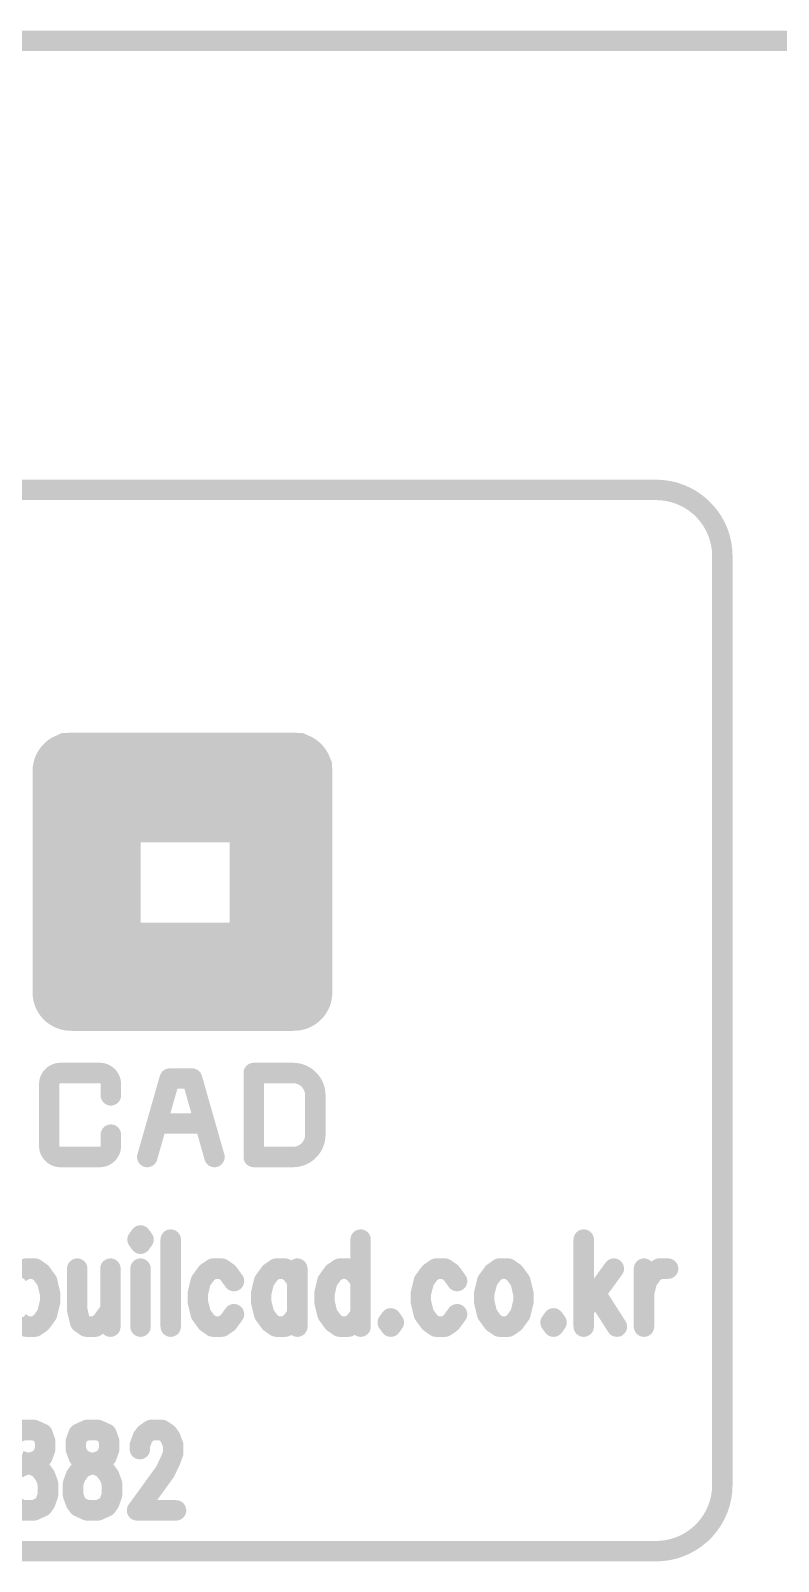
# Model space of a CAD drawing. Extents: x 100 to 144.1, y 92.5 to 144.1.
# Drawn here: x 124.56 to 128.22, y 92.55 to 100.05 of the extents above; entities that cross this region are included whole.
import ezdxf

# ---------------------------------------------------------------- set-up
doc = ezdxf.new("R2010")
doc.units = 0
doc.layers.get('0').update_dxf_attribs({"linetype": 'CONTINUOUS'})
doc.layers.add('MASK-BOTTOM_PHO', color=6, linetype='CONTINUOUS')
doc.layers.add('SILK-BOTTOM_PHO', color=12, linetype='CONTINUOUS')

# ---------------------------------------------------------------- blocks, each defined once
blk = doc.blocks.new('ROUND_1')
at = {"const_width": 0.050038}
blk.add_lwpolyline([(-0.025018, 0, 1), (0.025018, 0, 1)], format="xyb", close=True, dxfattribs=at)

msp = doc.modelspace()

# ---------------------------------------------------------------- linework, layer by layer
at = {"layer": 'MASK-BOTTOM_PHO', "const_width": 0.100076}
for points in [[(100.000054, 100.000054), (143.999966, 100.000054)], [(127.625094, 97.799906), (100.32492, 97.799906)], [(127.94996, 92.924884), (127.94996, 97.47504)], [(124.724668, 96.55937), (125.8824, 96.55937)], [(124.75718, 96.560132), (125.851158, 96.560132)], [(124.655072, 96.48952), (125.955552, 96.48952)], [(124.68987, 96.524318), (125.92812, 96.524318)], [(124.619766, 95.336868), (124.619766, 96.422718)], [(124.62002, 96.41967), (125.987048, 96.41967)], [(124.655072, 96.454722), (125.987048, 96.454722)], [(125.988572, 96.422718), (125.988572, 95.336868)], [(124.62002, 96.384872), (125.987048, 96.384872)], [(124.62002, 96.350074), (125.987048, 96.350074)], [(124.62002, 96.315276), (125.987048, 96.315276)], [(124.62002, 96.280224), (125.987048, 96.280224)], [(124.62002, 96.245426), (125.987048, 96.245426)], [(124.62002, 96.210628), (125.987048, 96.210628)], [(124.62002, 96.175576), (125.987048, 96.175576)], [(124.62002, 96.140778), (125.987048, 96.140778)], [(124.62002, 96.10598), (125.04547, 96.10598)], [(125.104398, 96.123506), (125.530102, 96.123506)], [(125.596396, 96.10598), (125.987048, 96.10598)], [(124.62002, 96.071182), (125.04547, 96.071182)], [(124.62002, 96.03613), (125.04547, 96.03613)], [(125.049534, 95.68434), (125.049534, 96.068642)], [(125.584966, 96.068642), (125.584966, 95.68434)], [(125.596396, 96.071182), (125.987048, 96.071182)], [(125.596396, 96.03613), (125.987048, 96.03613)], [(124.62002, 96.001332), (125.04547, 96.001332)], [(124.62002, 95.966534), (125.04547, 95.966534)], [(125.596396, 96.001332), (125.987048, 96.001332)], [(125.596396, 95.966534), (125.987048, 95.966534)], [(124.62002, 95.931482), (125.04547, 95.931482)], [(124.62002, 95.896684), (125.04547, 95.896684)], [(125.596396, 95.931482), (125.987048, 95.931482)], [(125.596396, 95.896684), (125.987048, 95.896684)], [(124.62002, 95.861886), (125.04547, 95.861886)], [(124.62002, 95.827088), (125.04547, 95.827088)], [(125.596396, 95.861886), (125.987048, 95.861886)], [(125.596396, 95.827088), (125.987048, 95.827088)], [(124.62002, 95.792036), (125.04547, 95.792036)], [(124.62002, 95.757238), (125.04547, 95.757238)], [(125.596396, 95.792036), (125.987048, 95.792036)], [(125.596396, 95.757238), (125.987048, 95.757238)], [(124.62002, 95.72244), (125.04547, 95.72244)], [(124.62002, 95.687642), (125.04547, 95.687642)], [(124.62002, 95.65259), (125.04547, 95.65259)], [(125.596396, 95.72244), (125.987048, 95.72244)], [(125.596396, 95.687642), (125.987048, 95.687642)], [(125.596396, 95.65259), (125.987048, 95.65259)], [(124.62002, 95.617792), (125.987048, 95.617792)], [(124.62002, 95.582994), (125.987048, 95.582994)], [(125.530102, 95.629222), (125.104398, 95.629222)], [(124.62002, 95.547942), (125.987048, 95.547942)], [(124.62002, 95.513144), (125.987048, 95.513144)], [(124.62002, 95.478346), (125.987048, 95.478346)], [(124.62002, 95.443548), (125.987048, 95.443548)], [(124.62002, 95.408496), (125.987048, 95.408496)], [(124.62002, 95.373698), (125.987048, 95.373698)], [(124.62002, 95.3389), (125.987048, 95.3389)], [(124.655072, 95.303848), (125.974856, 95.303848)], [(124.655072, 95.26905), (125.95225, 95.26905)], [(124.68987, 95.234252), (125.925326, 95.234252)], [(125.851158, 95.199708), (124.75718, 95.199708)], [(124.75972, 95.199454), (125.848618, 95.199454)], [(124.898658, 94.942914), (124.70638, 94.942914)], [(125.13183, 94.53118), (125.241812, 94.915482)], [(125.241812, 94.915482), (125.35154, 94.915482)], [(125.35154, 94.915482), (125.461268, 94.53118)], [(125.653546, 94.723204), (125.653546, 94.942914)], [(125.653546, 94.942914), (125.845824, 94.942914)], [(124.651516, 94.88805), (124.651516, 94.586044)], [(124.953522, 94.833186), (124.953522, 94.88805)], [(125.955552, 94.833186), (125.955552, 94.640908)], [(125.406404, 94.695772), (125.186948, 94.695772)], [(125.653546, 94.53118), (125.653546, 94.723204)], [(124.953522, 94.586044), (124.953522, 94.640908)], [(124.70638, 94.53118), (124.898658, 94.53118)], [(125.845824, 94.53118), (125.653546, 94.53118)], [(125.09881, 94.146878), (125.084078, 94.126558)], [(125.084078, 94.126558), (125.09881, 94.106238)], [(125.113542, 94.126558), (125.09881, 94.146878)], [(125.09881, 94.106238), (125.113542, 94.126558)], [(125.246638, 94.126558), (125.246638, 93.700092)], [(126.177294, 94.126558), (126.177294, 93.700092)], [(127.27051, 94.126558), (127.27051, 93.700092)], [(124.53747, 93.984318), (124.508006, 93.963998)], [(124.58192, 93.984318), (124.53747, 93.984318)], [(124.611384, 93.963998), (124.58192, 93.984318)], [(124.640848, 93.923358), (124.611384, 93.963998)], [(124.788676, 93.984318), (124.788676, 93.781372)], [(124.951236, 93.984318), (124.951236, 93.700092)], [(125.09881, 93.984318), (125.09881, 93.700092)], [(125.42393, 93.963998), (125.394212, 93.923358)], [(125.453394, 93.984318), (125.42393, 93.963998)], [(125.497844, 93.984318), (125.453394, 93.984318)], [(125.527308, 93.963998), (125.497844, 93.984318)], [(125.556772, 93.923358), (125.527308, 93.963998)], [(125.734064, 93.963998), (125.7046, 93.923358)], [(125.763528, 93.984318), (125.734064, 93.963998)], [(125.807978, 93.984318), (125.763528, 93.984318)], [(125.837442, 93.963998), (125.807978, 93.984318)], [(125.86716, 93.923358), (125.837442, 93.963998)], [(125.86716, 93.984318), (125.86716, 93.700092)], [(126.044198, 93.963998), (126.014734, 93.923358)], [(126.073916, 93.984318), (126.044198, 93.963998)], [(126.118112, 93.984318), (126.073916, 93.984318)], [(126.14783, 93.963998), (126.118112, 93.984318)], [(126.177294, 93.923358), (126.14783, 93.963998)], [(126.517146, 93.963998), (126.487428, 93.923358)], [(126.54661, 93.984318), (126.517146, 93.963998)], [(126.590806, 93.984318), (126.54661, 93.984318)], [(126.620524, 93.963998), (126.590806, 93.984318)], [(126.649988, 93.923358), (126.620524, 93.963998)], [(126.82728, 93.963998), (126.797816, 93.923358)], [(126.856744, 93.984318), (126.82728, 93.963998)], [(126.901194, 93.984318), (126.856744, 93.984318)], [(126.930658, 93.963998), (126.901194, 93.984318)], [(126.960122, 93.923358), (126.930658, 93.963998)], [(127.418084, 93.984318), (127.27051, 93.781372)], [(127.565912, 93.984318), (127.565912, 93.700092)], [(127.580644, 93.923358), (127.610108, 93.963998)], [(127.610108, 93.963998), (127.639826, 93.984318)], [(127.639826, 93.984318), (127.684022, 93.984318)], [(124.65558, 93.862398), (124.640848, 93.923358)], [(124.65558, 93.821758), (124.65558, 93.862398)], [(125.394212, 93.923358), (125.37948, 93.862398)], [(125.37948, 93.862398), (125.37948, 93.821758)], [(125.7046, 93.923358), (125.689868, 93.862398)], [(125.689868, 93.862398), (125.689868, 93.821758)], [(126.014734, 93.923358), (126.000002, 93.862398)], [(126.000002, 93.862398), (126.000002, 93.821758)], [(126.487428, 93.923358), (126.472696, 93.862398)], [(126.472696, 93.862398), (126.472696, 93.821758)], [(126.797816, 93.923358), (126.78283, 93.862398)], [(126.78283, 93.862398), (126.78283, 93.821758)], [(126.975108, 93.862398), (126.960122, 93.923358)], [(126.975108, 93.821758), (126.975108, 93.862398)], [(127.329438, 93.862398), (127.43307, 93.700092)], [(127.565912, 93.862398), (127.580644, 93.923358)], [(124.640848, 93.761052), (124.65558, 93.821758)], [(124.788676, 93.781372), (124.803408, 93.720412)], [(124.906786, 93.720412), (124.951236, 93.781372)], [(125.37948, 93.821758), (125.394212, 93.761052)], [(125.689868, 93.821758), (125.7046, 93.761052)], [(126.000002, 93.821758), (126.014734, 93.761052)], [(126.472696, 93.821758), (126.487428, 93.761052)], [(126.78283, 93.821758), (126.797816, 93.761052)], [(126.960122, 93.761052), (126.975108, 93.821758)], [(124.508006, 93.720412), (124.53747, 93.700092)], [(124.58192, 93.700092), (124.611384, 93.720412)], [(124.611384, 93.720412), (124.640848, 93.761052)], [(124.803408, 93.720412), (124.832872, 93.700092)], [(124.877322, 93.700092), (124.906786, 93.720412)], [(125.394212, 93.761052), (125.42393, 93.720412)], [(125.42393, 93.720412), (125.453394, 93.700092)], [(125.497844, 93.700092), (125.527308, 93.720412)], [(125.527308, 93.720412), (125.556772, 93.761052)], [(125.7046, 93.761052), (125.734064, 93.720412)], [(125.734064, 93.720412), (125.763528, 93.700092)], [(125.807978, 93.700092), (125.837442, 93.720412)], [(125.837442, 93.720412), (125.86716, 93.761052)], [(126.014734, 93.761052), (126.044198, 93.720412)], [(126.044198, 93.720412), (126.073916, 93.700092)], [(126.118112, 93.700092), (126.14783, 93.720412)], [(126.14783, 93.720412), (126.177294, 93.761052)], [(126.325122, 93.740732), (126.310136, 93.720412)], [(126.310136, 93.720412), (126.325122, 93.700092)], [(126.339854, 93.720412), (126.325122, 93.740732)], [(126.325122, 93.700092), (126.339854, 93.720412)], [(126.487428, 93.761052), (126.517146, 93.720412)], [(126.517146, 93.720412), (126.54661, 93.700092)], [(126.590806, 93.700092), (126.620524, 93.720412)], [(126.620524, 93.720412), (126.649988, 93.761052)], [(126.797816, 93.761052), (126.82728, 93.720412)], [(126.82728, 93.720412), (126.856744, 93.700092)], [(126.901194, 93.700092), (126.930658, 93.720412)], [(126.930658, 93.720412), (126.960122, 93.761052)], [(127.122682, 93.740732), (127.10795, 93.720412)], [(127.10795, 93.720412), (127.122682, 93.700092)], [(127.137414, 93.720412), (127.122682, 93.740732)], [(127.122682, 93.700092), (127.137414, 93.720412)], [(124.53747, 93.700092), (124.58192, 93.700092)], [(124.832872, 93.700092), (124.877322, 93.700092)], [(125.453394, 93.700092), (125.497844, 93.700092)], [(125.763528, 93.700092), (125.807978, 93.700092)], [(126.073916, 93.700092), (126.118112, 93.700092)], [(126.54661, 93.700092), (126.590806, 93.700092)], [(126.856744, 93.700092), (126.901194, 93.700092)], [(124.522738, 93.19387), (124.481844, 93.175074)], [(124.577348, 93.19387), (124.522738, 93.19387)], [(124.618242, 93.175074), (124.577348, 93.19387)], [(124.836428, 93.19387), (124.795534, 93.175074)], [(124.890784, 93.19387), (124.836428, 93.19387)], [(124.931932, 93.175074), (124.890784, 93.19387)], [(125.122686, 93.175074), (125.150118, 93.19387)], [(125.150118, 93.19387), (125.204474, 93.19387)], [(125.204474, 93.19387), (125.231906, 93.175074)], [(124.631704, 93.137482), (124.618242, 93.175074)], [(124.631704, 93.09989), (124.631704, 93.137482)], [(124.795534, 93.175074), (124.781818, 93.137482)], [(124.781818, 93.137482), (124.781818, 93.09989)], [(124.945394, 93.137482), (124.931932, 93.175074)], [(124.945394, 93.09989), (124.945394, 93.137482)], [(125.095508, 93.118686), (125.10897, 93.156278)], [(125.095508, 93.09989), (125.095508, 93.118686)], [(125.10897, 93.156278), (125.122686, 93.175074)], [(125.231906, 93.175074), (125.245368, 93.156278)], [(125.245368, 93.156278), (125.259084, 93.118686)], [(125.259084, 93.118686), (125.259084, 93.081348)], [(124.509022, 93.043756), (124.563632, 93.02496)], [(124.536454, 93.02496), (124.59081, 93.043756)], [(124.59081, 93.043756), (124.618242, 93.062552)], [(124.618242, 93.062552), (124.631704, 93.09989)], [(124.781818, 93.09989), (124.795534, 93.062552)], [(124.795534, 93.062552), (124.822712, 93.043756)], [(124.822712, 93.043756), (124.877322, 93.02496)], [(124.84989, 93.02496), (124.9045, 93.043756)], [(124.9045, 93.043756), (124.931932, 93.062552)], [(124.931932, 93.062552), (124.945394, 93.09989)], [(125.245368, 93.043756), (125.21819, 92.987622)], [(125.259084, 93.081348), (125.245368, 93.043756)], [(124.49556, 93.006164), (124.536454, 93.02496)], [(124.563632, 93.02496), (124.604526, 93.006164)], [(124.604526, 93.006164), (124.631704, 92.968826)], [(124.631704, 92.968826), (124.64542, 92.931234)], [(124.768102, 92.931234), (124.781818, 92.968826)], [(124.781818, 92.968826), (124.808996, 93.006164)], [(124.808996, 93.006164), (124.84989, 93.02496)], [(124.877322, 93.02496), (124.918216, 93.006164)], [(124.918216, 93.006164), (124.945394, 92.968826)], [(124.945394, 92.968826), (124.95911, 92.931234)], [(125.21819, 92.987622), (125.081792, 92.799916)], [(124.64542, 92.931234), (124.64542, 92.8751)], [(124.768102, 92.8751), (124.768102, 92.931234)], [(124.95911, 92.931234), (124.95911, 92.8751)], [(124.522738, 92.799916), (124.481844, 92.818712)], [(124.618242, 92.818712), (124.577348, 92.799916)], [(124.631704, 92.837508), (124.618242, 92.818712)], [(124.64542, 92.8751), (124.631704, 92.837508)], [(124.781818, 92.837508), (124.768102, 92.8751)], [(124.795534, 92.818712), (124.781818, 92.837508)], [(124.836428, 92.799916), (124.795534, 92.818712)], [(124.931932, 92.818712), (124.890784, 92.799916)], [(124.945394, 92.837508), (124.931932, 92.818712)], [(124.95911, 92.8751), (124.945394, 92.837508)], [(124.577348, 92.799916), (124.522738, 92.799916)], [(124.890784, 92.799916), (124.836428, 92.799916)], [(125.081792, 92.799916), (125.2728, 92.799916)], [(100.32492, 92.600018), (127.625094, 92.600018)]]:
    msp.add_lwpolyline(points, dxfattribs=at)
for points in [[(127.94996, 97.47504, 0.4142136), (127.625094, 97.799906)], [(124.75718, 96.560132, 0.4142136), (124.619766, 96.422718)], [(125.988572, 96.422718, 0.4142136), (125.851158, 96.560132)], [(125.104398, 96.123506, 0.4142136), (125.049534, 96.068642)], [(125.584966, 96.068642, 0.4142136), (125.530102, 96.123506)], [(125.049534, 95.68434, 0.4142242), (125.104398, 95.629222)], [(125.530102, 95.629222, 0.4142242), (125.584966, 95.68434)], [(124.619766, 95.336868, 0.4142178), (124.75718, 95.199708)], [(125.851158, 95.199708, 0.4142178), (125.988572, 95.336868)], [(124.70638, 94.942914, 0.4142136), (124.651516, 94.88805)], [(124.953522, 94.88805, 0.4142136), (124.898658, 94.942914)], [(125.955552, 94.833186, 0.4142136), (125.845824, 94.942914)], [(125.845824, 94.53118, 0.4142136), (125.955552, 94.640908)], [(124.651516, 94.586044, 0.4142136), (124.70638, 94.53118)], [(124.898658, 94.53118, 0.4142136), (124.953522, 94.586044)], [(127.625094, 92.600018, 0.4142136), (127.94996, 92.924884)]]:
    msp.add_lwpolyline(points, format="xyb", dxfattribs=at)
at = {"layer": 'SILK-BOTTOM_PHO', "const_width": 0.100076}
for points in [[(100.000054, 100.000054), (143.999966, 100.000054)], [(127.625094, 97.799906), (100.32492, 97.799906)], [(127.94996, 92.924884), (127.94996, 97.47504)], [(124.724668, 96.55937), (125.8824, 96.55937)], [(124.75718, 96.560132), (125.851158, 96.560132)], [(124.655072, 96.48952), (125.955552, 96.48952)], [(124.68987, 96.524318), (125.92812, 96.524318)], [(124.619766, 95.336868), (124.619766, 96.422718)], [(124.62002, 96.41967), (125.987048, 96.41967)], [(124.655072, 96.454722), (125.987048, 96.454722)], [(125.988572, 96.422718), (125.988572, 95.336868)], [(124.62002, 96.384872), (125.987048, 96.384872)], [(124.62002, 96.350074), (125.987048, 96.350074)], [(124.62002, 96.315276), (125.987048, 96.315276)], [(124.62002, 96.280224), (125.987048, 96.280224)], [(124.62002, 96.245426), (125.987048, 96.245426)], [(124.62002, 96.210628), (125.987048, 96.210628)], [(124.62002, 96.175576), (125.987048, 96.175576)], [(124.62002, 96.140778), (125.987048, 96.140778)], [(124.62002, 96.10598), (125.04547, 96.10598)], [(125.104398, 96.123506), (125.530102, 96.123506)], [(125.596396, 96.10598), (125.987048, 96.10598)], [(124.62002, 96.071182), (125.04547, 96.071182)], [(124.62002, 96.03613), (125.04547, 96.03613)], [(125.049534, 95.68434), (125.049534, 96.068642)], [(125.584966, 96.068642), (125.584966, 95.68434)], [(125.596396, 96.071182), (125.987048, 96.071182)], [(125.596396, 96.03613), (125.987048, 96.03613)], [(124.62002, 96.001332), (125.04547, 96.001332)], [(124.62002, 95.966534), (125.04547, 95.966534)], [(125.596396, 96.001332), (125.987048, 96.001332)], [(125.596396, 95.966534), (125.987048, 95.966534)], [(124.62002, 95.931482), (125.04547, 95.931482)], [(124.62002, 95.896684), (125.04547, 95.896684)], [(125.596396, 95.931482), (125.987048, 95.931482)], [(125.596396, 95.896684), (125.987048, 95.896684)], [(124.62002, 95.861886), (125.04547, 95.861886)], [(124.62002, 95.827088), (125.04547, 95.827088)], [(125.596396, 95.861886), (125.987048, 95.861886)], [(125.596396, 95.827088), (125.987048, 95.827088)], [(124.62002, 95.792036), (125.04547, 95.792036)], [(124.62002, 95.757238), (125.04547, 95.757238)], [(125.596396, 95.792036), (125.987048, 95.792036)], [(125.596396, 95.757238), (125.987048, 95.757238)], [(124.62002, 95.72244), (125.04547, 95.72244)], [(124.62002, 95.687642), (125.04547, 95.687642)], [(124.62002, 95.65259), (125.04547, 95.65259)], [(125.596396, 95.72244), (125.987048, 95.72244)], [(125.596396, 95.687642), (125.987048, 95.687642)], [(125.596396, 95.65259), (125.987048, 95.65259)], [(124.62002, 95.617792), (125.987048, 95.617792)], [(124.62002, 95.582994), (125.987048, 95.582994)], [(125.530102, 95.629222), (125.104398, 95.629222)], [(124.62002, 95.547942), (125.987048, 95.547942)], [(124.62002, 95.513144), (125.987048, 95.513144)], [(124.62002, 95.478346), (125.987048, 95.478346)], [(124.62002, 95.443548), (125.987048, 95.443548)], [(124.62002, 95.408496), (125.987048, 95.408496)], [(124.62002, 95.373698), (125.987048, 95.373698)], [(124.62002, 95.3389), (125.987048, 95.3389)], [(124.655072, 95.303848), (125.974856, 95.303848)], [(124.655072, 95.26905), (125.95225, 95.26905)], [(124.68987, 95.234252), (125.925326, 95.234252)], [(125.851158, 95.199708), (124.75718, 95.199708)], [(124.75972, 95.199454), (125.848618, 95.199454)], [(124.898658, 94.942914), (124.70638, 94.942914)], [(125.13183, 94.53118), (125.241812, 94.915482)], [(125.241812, 94.915482), (125.35154, 94.915482)], [(125.35154, 94.915482), (125.461268, 94.53118)], [(125.653546, 94.723204), (125.653546, 94.942914)], [(125.653546, 94.942914), (125.845824, 94.942914)], [(124.651516, 94.88805), (124.651516, 94.586044)], [(124.953522, 94.833186), (124.953522, 94.88805)], [(125.955552, 94.833186), (125.955552, 94.640908)], [(125.406404, 94.695772), (125.186948, 94.695772)], [(125.653546, 94.53118), (125.653546, 94.723204)], [(124.953522, 94.586044), (124.953522, 94.640908)], [(124.70638, 94.53118), (124.898658, 94.53118)], [(125.845824, 94.53118), (125.653546, 94.53118)], [(125.09881, 94.146878), (125.084078, 94.126558)], [(125.084078, 94.126558), (125.09881, 94.106238)], [(125.113542, 94.126558), (125.09881, 94.146878)], [(125.09881, 94.106238), (125.113542, 94.126558)], [(125.246638, 94.126558), (125.246638, 93.700092)], [(126.177294, 94.126558), (126.177294, 93.700092)], [(127.27051, 94.126558), (127.27051, 93.700092)], [(124.53747, 93.984318), (124.508006, 93.963998)], [(124.58192, 93.984318), (124.53747, 93.984318)], [(124.611384, 93.963998), (124.58192, 93.984318)], [(124.640848, 93.923358), (124.611384, 93.963998)], [(124.788676, 93.984318), (124.788676, 93.781372)], [(124.951236, 93.984318), (124.951236, 93.700092)], [(125.09881, 93.984318), (125.09881, 93.700092)], [(125.42393, 93.963998), (125.394212, 93.923358)], [(125.453394, 93.984318), (125.42393, 93.963998)], [(125.497844, 93.984318), (125.453394, 93.984318)], [(125.527308, 93.963998), (125.497844, 93.984318)], [(125.556772, 93.923358), (125.527308, 93.963998)], [(125.734064, 93.963998), (125.7046, 93.923358)], [(125.763528, 93.984318), (125.734064, 93.963998)], [(125.807978, 93.984318), (125.763528, 93.984318)], [(125.837442, 93.963998), (125.807978, 93.984318)], [(125.86716, 93.923358), (125.837442, 93.963998)], [(125.86716, 93.984318), (125.86716, 93.700092)], [(126.044198, 93.963998), (126.014734, 93.923358)], [(126.073916, 93.984318), (126.044198, 93.963998)], [(126.118112, 93.984318), (126.073916, 93.984318)], [(126.14783, 93.963998), (126.118112, 93.984318)], [(126.177294, 93.923358), (126.14783, 93.963998)], [(126.517146, 93.963998), (126.487428, 93.923358)], [(126.54661, 93.984318), (126.517146, 93.963998)], [(126.590806, 93.984318), (126.54661, 93.984318)], [(126.620524, 93.963998), (126.590806, 93.984318)], [(126.649988, 93.923358), (126.620524, 93.963998)], [(126.82728, 93.963998), (126.797816, 93.923358)], [(126.856744, 93.984318), (126.82728, 93.963998)], [(126.901194, 93.984318), (126.856744, 93.984318)], [(126.930658, 93.963998), (126.901194, 93.984318)], [(126.960122, 93.923358), (126.930658, 93.963998)], [(127.418084, 93.984318), (127.27051, 93.781372)], [(127.565912, 93.984318), (127.565912, 93.700092)], [(127.580644, 93.923358), (127.610108, 93.963998)], [(127.610108, 93.963998), (127.639826, 93.984318)], [(127.639826, 93.984318), (127.684022, 93.984318)], [(124.65558, 93.862398), (124.640848, 93.923358)], [(124.65558, 93.821758), (124.65558, 93.862398)], [(125.394212, 93.923358), (125.37948, 93.862398)], [(125.37948, 93.862398), (125.37948, 93.821758)], [(125.7046, 93.923358), (125.689868, 93.862398)], [(125.689868, 93.862398), (125.689868, 93.821758)], [(126.014734, 93.923358), (126.000002, 93.862398)], [(126.000002, 93.862398), (126.000002, 93.821758)], [(126.487428, 93.923358), (126.472696, 93.862398)], [(126.472696, 93.862398), (126.472696, 93.821758)], [(126.797816, 93.923358), (126.78283, 93.862398)], [(126.78283, 93.862398), (126.78283, 93.821758)], [(126.975108, 93.862398), (126.960122, 93.923358)], [(126.975108, 93.821758), (126.975108, 93.862398)], [(127.329438, 93.862398), (127.43307, 93.700092)], [(127.565912, 93.862398), (127.580644, 93.923358)], [(124.640848, 93.761052), (124.65558, 93.821758)], [(124.788676, 93.781372), (124.803408, 93.720412)], [(124.906786, 93.720412), (124.951236, 93.781372)], [(125.37948, 93.821758), (125.394212, 93.761052)], [(125.689868, 93.821758), (125.7046, 93.761052)], [(126.000002, 93.821758), (126.014734, 93.761052)], [(126.472696, 93.821758), (126.487428, 93.761052)], [(126.78283, 93.821758), (126.797816, 93.761052)], [(126.960122, 93.761052), (126.975108, 93.821758)], [(124.508006, 93.720412), (124.53747, 93.700092)], [(124.58192, 93.700092), (124.611384, 93.720412)], [(124.611384, 93.720412), (124.640848, 93.761052)], [(124.803408, 93.720412), (124.832872, 93.700092)], [(124.877322, 93.700092), (124.906786, 93.720412)], [(125.394212, 93.761052), (125.42393, 93.720412)], [(125.42393, 93.720412), (125.453394, 93.700092)], [(125.497844, 93.700092), (125.527308, 93.720412)], [(125.527308, 93.720412), (125.556772, 93.761052)], [(125.7046, 93.761052), (125.734064, 93.720412)], [(125.734064, 93.720412), (125.763528, 93.700092)], [(125.807978, 93.700092), (125.837442, 93.720412)], [(125.837442, 93.720412), (125.86716, 93.761052)], [(126.014734, 93.761052), (126.044198, 93.720412)], [(126.044198, 93.720412), (126.073916, 93.700092)], [(126.118112, 93.700092), (126.14783, 93.720412)], [(126.14783, 93.720412), (126.177294, 93.761052)], [(126.325122, 93.740732), (126.310136, 93.720412)], [(126.310136, 93.720412), (126.325122, 93.700092)], [(126.339854, 93.720412), (126.325122, 93.740732)], [(126.325122, 93.700092), (126.339854, 93.720412)], [(126.487428, 93.761052), (126.517146, 93.720412)], [(126.517146, 93.720412), (126.54661, 93.700092)], [(126.590806, 93.700092), (126.620524, 93.720412)], [(126.620524, 93.720412), (126.649988, 93.761052)], [(126.797816, 93.761052), (126.82728, 93.720412)], [(126.82728, 93.720412), (126.856744, 93.700092)], [(126.901194, 93.700092), (126.930658, 93.720412)], [(126.930658, 93.720412), (126.960122, 93.761052)], [(127.122682, 93.740732), (127.10795, 93.720412)], [(127.10795, 93.720412), (127.122682, 93.700092)], [(127.137414, 93.720412), (127.122682, 93.740732)], [(127.122682, 93.700092), (127.137414, 93.720412)], [(124.53747, 93.700092), (124.58192, 93.700092)], [(124.832872, 93.700092), (124.877322, 93.700092)], [(125.453394, 93.700092), (125.497844, 93.700092)], [(125.763528, 93.700092), (125.807978, 93.700092)], [(126.073916, 93.700092), (126.118112, 93.700092)], [(126.54661, 93.700092), (126.590806, 93.700092)], [(126.856744, 93.700092), (126.901194, 93.700092)], [(124.522738, 93.19387), (124.481844, 93.175074)], [(124.577348, 93.19387), (124.522738, 93.19387)], [(124.618242, 93.175074), (124.577348, 93.19387)], [(124.836428, 93.19387), (124.795534, 93.175074)], [(124.890784, 93.19387), (124.836428, 93.19387)], [(124.931932, 93.175074), (124.890784, 93.19387)], [(125.122686, 93.175074), (125.150118, 93.19387)], [(125.150118, 93.19387), (125.204474, 93.19387)], [(125.204474, 93.19387), (125.231906, 93.175074)], [(124.631704, 93.137482), (124.618242, 93.175074)], [(124.631704, 93.09989), (124.631704, 93.137482)], [(124.795534, 93.175074), (124.781818, 93.137482)], [(124.781818, 93.137482), (124.781818, 93.09989)], [(124.945394, 93.137482), (124.931932, 93.175074)], [(124.945394, 93.09989), (124.945394, 93.137482)], [(125.095508, 93.118686), (125.10897, 93.156278)], [(125.095508, 93.09989), (125.095508, 93.118686)], [(125.10897, 93.156278), (125.122686, 93.175074)], [(125.231906, 93.175074), (125.245368, 93.156278)], [(125.245368, 93.156278), (125.259084, 93.118686)], [(125.259084, 93.118686), (125.259084, 93.081348)], [(124.509022, 93.043756), (124.563632, 93.02496)], [(124.536454, 93.02496), (124.59081, 93.043756)], [(124.59081, 93.043756), (124.618242, 93.062552)], [(124.618242, 93.062552), (124.631704, 93.09989)], [(124.781818, 93.09989), (124.795534, 93.062552)], [(124.795534, 93.062552), (124.822712, 93.043756)], [(124.822712, 93.043756), (124.877322, 93.02496)], [(124.84989, 93.02496), (124.9045, 93.043756)], [(124.9045, 93.043756), (124.931932, 93.062552)], [(124.931932, 93.062552), (124.945394, 93.09989)], [(125.245368, 93.043756), (125.21819, 92.987622)], [(125.259084, 93.081348), (125.245368, 93.043756)], [(124.49556, 93.006164), (124.536454, 93.02496)], [(124.563632, 93.02496), (124.604526, 93.006164)], [(124.604526, 93.006164), (124.631704, 92.968826)], [(124.631704, 92.968826), (124.64542, 92.931234)], [(124.768102, 92.931234), (124.781818, 92.968826)], [(124.781818, 92.968826), (124.808996, 93.006164)], [(124.808996, 93.006164), (124.84989, 93.02496)], [(124.877322, 93.02496), (124.918216, 93.006164)], [(124.918216, 93.006164), (124.945394, 92.968826)], [(124.945394, 92.968826), (124.95911, 92.931234)], [(125.21819, 92.987622), (125.081792, 92.799916)], [(124.64542, 92.931234), (124.64542, 92.8751)], [(124.768102, 92.8751), (124.768102, 92.931234)], [(124.95911, 92.931234), (124.95911, 92.8751)], [(124.522738, 92.799916), (124.481844, 92.818712)], [(124.618242, 92.818712), (124.577348, 92.799916)], [(124.631704, 92.837508), (124.618242, 92.818712)], [(124.64542, 92.8751), (124.631704, 92.837508)], [(124.781818, 92.837508), (124.768102, 92.8751)], [(124.795534, 92.818712), (124.781818, 92.837508)], [(124.836428, 92.799916), (124.795534, 92.818712)], [(124.931932, 92.818712), (124.890784, 92.799916)], [(124.945394, 92.837508), (124.931932, 92.818712)], [(124.95911, 92.8751), (124.945394, 92.837508)], [(124.577348, 92.799916), (124.522738, 92.799916)], [(124.890784, 92.799916), (124.836428, 92.799916)], [(125.081792, 92.799916), (125.2728, 92.799916)], [(100.32492, 92.600018), (127.625094, 92.600018)]]:
    msp.add_lwpolyline(points, dxfattribs=at)
for points in [[(127.94996, 97.47504, 0.4142136), (127.625094, 97.799906)], [(124.75718, 96.560132, 0.4142136), (124.619766, 96.422718)], [(125.988572, 96.422718, 0.4142136), (125.851158, 96.560132)], [(125.104398, 96.123506, 0.4142136), (125.049534, 96.068642)], [(125.584966, 96.068642, 0.4142136), (125.530102, 96.123506)], [(125.049534, 95.68434, 0.4142242), (125.104398, 95.629222)], [(125.530102, 95.629222, 0.4142242), (125.584966, 95.68434)], [(124.619766, 95.336868, 0.4142178), (124.75718, 95.199708)], [(125.851158, 95.199708, 0.4142178), (125.988572, 95.336868)], [(124.70638, 94.942914, 0.4142136), (124.651516, 94.88805)], [(124.953522, 94.88805, 0.4142136), (124.898658, 94.942914)], [(125.955552, 94.833186, 0.4142136), (125.845824, 94.942914)], [(125.845824, 94.53118, 0.4142136), (125.955552, 94.640908)], [(124.651516, 94.586044, 0.4142136), (124.70638, 94.53118)], [(124.898658, 94.53118, 0.4142136), (124.953522, 94.586044)], [(127.625094, 92.600018, 0.4142136), (127.94996, 92.924884)]]:
    msp.add_lwpolyline(points, format="xyb", dxfattribs=at)

# ---------------------------------------------------------------- block references
at = {"layer": 'MASK-BOTTOM_PHO'}
for p in [(127.625094, 97.799906), (127.625094, 97.799906), (127.94996, 97.47504), (127.94996, 97.47504), (124.724668, 96.55937), (124.75718, 96.560132), (124.75718, 96.560132), (125.851158, 96.560132), (125.851158, 96.560132), (125.8824, 96.55937), (124.655072, 96.48952), (124.68987, 96.524318), (125.92812, 96.524318), (125.955552, 96.48952), (124.619766, 96.422718), (124.619766, 96.422718), (124.62002, 96.41967), (124.655072, 96.454722), (125.987048, 96.454722), (125.987048, 96.41967), (125.988572, 96.422718), (125.988572, 96.422718), (124.62002, 96.384872), (124.62002, 96.350074), (125.987048, 96.384872), (125.987048, 96.350074), (124.62002, 96.315276), (124.62002, 96.280224), (125.987048, 96.315276), (125.987048, 96.280224), (124.62002, 96.245426), (124.62002, 96.210628), (125.987048, 96.245426), (125.987048, 96.210628), (124.62002, 96.175576), (124.62002, 96.140778), (124.62002, 96.10598), (125.04547, 96.10598), (125.104398, 96.123506), (125.104398, 96.123506), (125.530102, 96.123506), (125.530102, 96.123506), (125.596396, 96.10598), (125.987048, 96.175576), (125.987048, 96.140778), (125.987048, 96.10598), (124.62002, 96.071182), (124.62002, 96.03613), (125.04547, 96.071182), (125.04547, 96.03613), (125.049534, 96.068642), (125.049534, 96.068642), (125.584966, 96.068642), (125.584966, 96.068642), (125.596396, 96.071182), (125.596396, 96.03613), (125.987048, 96.071182), (125.987048, 96.03613), (124.62002, 96.001332), (124.62002, 95.966534), (125.04547, 96.001332), (125.04547, 95.966534), (125.596396, 96.001332), (125.596396, 95.966534), (125.987048, 96.001332), (125.987048, 95.966534), (124.62002, 95.931482), (124.62002, 95.896684), (125.04547, 95.931482), (125.04547, 95.896684), (125.596396, 95.931482), (125.596396, 95.896684), (125.987048, 95.931482), (125.987048, 95.896684), (124.62002, 95.861886), (124.62002, 95.827088), (125.04547, 95.861886), (125.04547, 95.827088), (125.596396, 95.861886), (125.596396, 95.827088), (125.987048, 95.861886), (125.987048, 95.827088), (124.62002, 95.792036), (124.62002, 95.757238), (125.04547, 95.792036), (125.04547, 95.757238), (125.596396, 95.792036), (125.596396, 95.757238), (125.987048, 95.792036), (125.987048, 95.757238), (124.62002, 95.72244), (124.62002, 95.687642), (124.62002, 95.65259), (125.04547, 95.72244), (125.04547, 95.687642), (125.04547, 95.65259), (125.049534, 95.68434), (125.049534, 95.68434), (125.584966, 95.68434), (125.584966, 95.68434), (125.596396, 95.72244), (125.596396, 95.687642), (125.596396, 95.65259), (125.987048, 95.72244), (125.987048, 95.687642), (125.987048, 95.65259), (124.62002, 95.617792), (124.62002, 95.582994), (125.104398, 95.629222), (125.104398, 95.629222), (125.530102, 95.629222), (125.530102, 95.629222), (125.987048, 95.617792), (125.987048, 95.582994), (124.62002, 95.547942), (124.62002, 95.513144), (125.987048, 95.547942), (125.987048, 95.513144), (124.62002, 95.478346), (124.62002, 95.443548), (125.987048, 95.478346), (125.987048, 95.443548), (124.62002, 95.408496), (124.62002, 95.373698), (125.987048, 95.408496), (125.987048, 95.373698), (124.619766, 95.336868), (124.619766, 95.336868), (124.62002, 95.3389), (124.655072, 95.303848), (125.974856, 95.303848), (125.987048, 95.3389), (125.988572, 95.336868), (125.988572, 95.336868), (124.655072, 95.26905), (124.68987, 95.234252), (125.925326, 95.234252), (125.95225, 95.26905), (124.75718, 95.199708), (124.75718, 95.199708), (124.75972, 95.199454), (125.848618, 95.199454), (125.851158, 95.199708), (125.851158, 95.199708), (124.70638, 94.942914), (124.70638, 94.942914), (124.898658, 94.942914), (124.898658, 94.942914), (125.241812, 94.915482), (125.35154, 94.915482), (125.653546, 94.942914), (125.845824, 94.942914), (125.845824, 94.942914), (124.651516, 94.88805), (124.651516, 94.88805), (124.953522, 94.88805), (124.953522, 94.88805), (124.953522, 94.833186), (125.955552, 94.833186), (125.955552, 94.833186), (125.186948, 94.695772), (125.406404, 94.695772), (125.653546, 94.723204), (125.653546, 94.723204), (124.953522, 94.640908), (125.955552, 94.640908), (125.955552, 94.640908), (124.651516, 94.586044), (124.651516, 94.586044), (124.70638, 94.53118), (124.70638, 94.53118), (124.898658, 94.53118), (124.898658, 94.53118), (124.953522, 94.586044), (124.953522, 94.586044), (125.13183, 94.53118), (125.461268, 94.53118), (125.653546, 94.53118), (125.845824, 94.53118), (125.845824, 94.53118), (125.084078, 94.126558), (125.084078, 94.126558), (125.09881, 94.146878), (125.09881, 94.106238), (125.113542, 94.126558), (125.246638, 94.126558), (126.177294, 94.126558), (127.27051, 94.126558), (124.53747, 93.984318), (124.53747, 93.984318), (124.58192, 93.984318), (124.611384, 93.963998), (124.788676, 93.984318), (124.951236, 93.984318), (125.09881, 93.984318), (125.42393, 93.963998), (125.453394, 93.984318), (125.497844, 93.984318), (125.527308, 93.963998), (125.734064, 93.963998), (125.763528, 93.984318), (125.807978, 93.984318), (125.837442, 93.963998), (125.86716, 93.984318), (126.044198, 93.963998), (126.073916, 93.984318), (126.118112, 93.984318), (126.14783, 93.963998), (126.517146, 93.963998), (126.54661, 93.984318), (126.590806, 93.984318), (126.620524, 93.963998), (126.82728, 93.963998), (126.856744, 93.984318), (126.856744, 93.984318), (126.901194, 93.984318), (126.930658, 93.963998), (127.418084, 93.984318), (127.565912, 93.984318), (127.610108, 93.963998), (127.639826, 93.984318), (127.684022, 93.984318), (124.640848, 93.923358), (124.65558, 93.862398), (125.37948, 93.862398), (125.394212, 93.923358), (125.556772, 93.923358), (125.689868, 93.862398), (125.7046, 93.923358), (125.86716, 93.923358), (126.000002, 93.862398), (126.014734, 93.923358), (126.177294, 93.923358), (126.472696, 93.862398), (126.487428, 93.923358), (126.649988, 93.923358), (126.78283, 93.862398), (126.797816, 93.923358), (126.960122, 93.923358), (126.975108, 93.862398), (127.329438, 93.862398), (127.565912, 93.862398), (127.580644, 93.923358), (124.65558, 93.821758), (124.788676, 93.781372), (124.951236, 93.781372), (125.37948, 93.821758), (125.689868, 93.821758), (126.000002, 93.821758), (126.472696, 93.821758), (126.78283, 93.821758), (126.975108, 93.821758), (127.27051, 93.781372), (124.611384, 93.720412), (124.640848, 93.761052), (124.803408, 93.720412), (124.906786, 93.720412), (125.394212, 93.761052), (125.42393, 93.720412), (125.527308, 93.720412), (125.556772, 93.761052), (125.7046, 93.761052), (125.734064, 93.720412), (125.837442, 93.720412), (125.86716, 93.761052), (126.014734, 93.761052), (126.044198, 93.720412), (126.14783, 93.720412), (126.177294, 93.761052), (126.310136, 93.720412), (126.325122, 93.740732), (126.325122, 93.740732), (126.339854, 93.720412), (126.487428, 93.761052), (126.517146, 93.720412), (126.620524, 93.720412), (126.649988, 93.761052), (126.797816, 93.761052), (126.82728, 93.720412), (126.930658, 93.720412), (126.960122, 93.761052), (127.10795, 93.720412), (127.122682, 93.740732), (127.122682, 93.740732), (127.137414, 93.720412), (124.53747, 93.700092), (124.58192, 93.700092), (124.832872, 93.700092), (124.877322, 93.700092), (124.951236, 93.700092), (125.09881, 93.700092), (125.246638, 93.700092), (125.453394, 93.700092), (125.497844, 93.700092), (125.763528, 93.700092), (125.807978, 93.700092), (125.86716, 93.700092), (126.073916, 93.700092), (126.118112, 93.700092), (126.177294, 93.700092), (126.325122, 93.700092), (126.54661, 93.700092), (126.590806, 93.700092), (126.856744, 93.700092), (126.901194, 93.700092), (127.122682, 93.700092), (127.27051, 93.700092), (127.43307, 93.700092), (127.565912, 93.700092), (124.522738, 93.19387), (124.522738, 93.19387), (124.577348, 93.19387), (124.836428, 93.19387), (124.836428, 93.19387), (124.890784, 93.19387), (125.150118, 93.19387), (125.204474, 93.19387), (124.618242, 93.175074), (124.631704, 93.137482), (124.781818, 93.137482), (124.795534, 93.175074), (124.931932, 93.175074), (124.945394, 93.137482), (125.095508, 93.118686), (125.10897, 93.156278), (125.122686, 93.175074), (125.231906, 93.175074), (125.245368, 93.156278), (125.259084, 93.118686), (124.59081, 93.043756), (124.618242, 93.062552), (124.631704, 93.09989), (124.781818, 93.09989), (124.795534, 93.062552), (124.822712, 93.043756), (124.9045, 93.043756), (124.931932, 93.062552), (124.945394, 93.09989), (125.095508, 93.09989), (125.245368, 93.043756), (125.259084, 93.081348), (124.536454, 93.02496), (124.563632, 93.02496), (124.604526, 93.006164), (124.631704, 92.968826), (124.781818, 92.968826), (124.808996, 93.006164), (124.84989, 93.02496), (124.877322, 93.02496), (124.918216, 93.006164), (124.945394, 92.968826), (125.21819, 92.987622), (124.64542, 92.931234), (124.768102, 92.931234), (124.95911, 92.931234), (127.94996, 92.924884), (127.94996, 92.924884), (124.618242, 92.818712), (124.631704, 92.837508), (124.64542, 92.8751), (124.768102, 92.8751), (124.781818, 92.837508), (124.795534, 92.818712), (124.931932, 92.818712), (124.945394, 92.837508), (124.95911, 92.8751), (124.522738, 92.799916), (124.577348, 92.799916), (124.836428, 92.799916), (124.890784, 92.799916), (125.081792, 92.799916), (125.2728, 92.799916), (127.625094, 92.600018), (127.625094, 92.600018)]:
    msp.add_blockref('ROUND_1', p, dxfattribs=at)
at = {"layer": 'SILK-BOTTOM_PHO'}
for p in [(127.625094, 97.799906), (127.625094, 97.799906), (127.94996, 97.47504), (127.94996, 97.47504), (124.724668, 96.55937), (124.75718, 96.560132), (124.75718, 96.560132), (125.851158, 96.560132), (125.851158, 96.560132), (125.8824, 96.55937), (124.655072, 96.48952), (124.68987, 96.524318), (125.92812, 96.524318), (125.955552, 96.48952), (124.619766, 96.422718), (124.619766, 96.422718), (124.62002, 96.41967), (124.655072, 96.454722), (125.987048, 96.454722), (125.987048, 96.41967), (125.988572, 96.422718), (125.988572, 96.422718), (124.62002, 96.384872), (124.62002, 96.350074), (125.987048, 96.384872), (125.987048, 96.350074), (124.62002, 96.315276), (124.62002, 96.280224), (125.987048, 96.315276), (125.987048, 96.280224), (124.62002, 96.245426), (124.62002, 96.210628), (125.987048, 96.245426), (125.987048, 96.210628), (124.62002, 96.175576), (124.62002, 96.140778), (124.62002, 96.10598), (125.04547, 96.10598), (125.104398, 96.123506), (125.104398, 96.123506), (125.530102, 96.123506), (125.530102, 96.123506), (125.596396, 96.10598), (125.987048, 96.175576), (125.987048, 96.140778), (125.987048, 96.10598), (124.62002, 96.071182), (124.62002, 96.03613), (125.04547, 96.071182), (125.04547, 96.03613), (125.049534, 96.068642), (125.049534, 96.068642), (125.584966, 96.068642), (125.584966, 96.068642), (125.596396, 96.071182), (125.596396, 96.03613), (125.987048, 96.071182), (125.987048, 96.03613), (124.62002, 96.001332), (124.62002, 95.966534), (125.04547, 96.001332), (125.04547, 95.966534), (125.596396, 96.001332), (125.596396, 95.966534), (125.987048, 96.001332), (125.987048, 95.966534), (124.62002, 95.931482), (124.62002, 95.896684), (125.04547, 95.931482), (125.04547, 95.896684), (125.596396, 95.931482), (125.596396, 95.896684), (125.987048, 95.931482), (125.987048, 95.896684), (124.62002, 95.861886), (124.62002, 95.827088), (125.04547, 95.861886), (125.04547, 95.827088), (125.596396, 95.861886), (125.596396, 95.827088), (125.987048, 95.861886), (125.987048, 95.827088), (124.62002, 95.792036), (124.62002, 95.757238), (125.04547, 95.792036), (125.04547, 95.757238), (125.596396, 95.792036), (125.596396, 95.757238), (125.987048, 95.792036), (125.987048, 95.757238), (124.62002, 95.72244), (124.62002, 95.687642), (124.62002, 95.65259), (125.04547, 95.72244), (125.04547, 95.687642), (125.04547, 95.65259), (125.049534, 95.68434), (125.049534, 95.68434), (125.584966, 95.68434), (125.584966, 95.68434), (125.596396, 95.72244), (125.596396, 95.687642), (125.596396, 95.65259), (125.987048, 95.72244), (125.987048, 95.687642), (125.987048, 95.65259), (124.62002, 95.617792), (124.62002, 95.582994), (125.104398, 95.629222), (125.104398, 95.629222), (125.530102, 95.629222), (125.530102, 95.629222), (125.987048, 95.617792), (125.987048, 95.582994), (124.62002, 95.547942), (124.62002, 95.513144), (125.987048, 95.547942), (125.987048, 95.513144), (124.62002, 95.478346), (124.62002, 95.443548), (125.987048, 95.478346), (125.987048, 95.443548), (124.62002, 95.408496), (124.62002, 95.373698), (125.987048, 95.408496), (125.987048, 95.373698), (124.619766, 95.336868), (124.619766, 95.336868), (124.62002, 95.3389), (124.655072, 95.303848), (125.974856, 95.303848), (125.987048, 95.3389), (125.988572, 95.336868), (125.988572, 95.336868), (124.655072, 95.26905), (124.68987, 95.234252), (125.925326, 95.234252), (125.95225, 95.26905), (124.75718, 95.199708), (124.75718, 95.199708), (124.75972, 95.199454), (125.848618, 95.199454), (125.851158, 95.199708), (125.851158, 95.199708), (124.70638, 94.942914), (124.70638, 94.942914), (124.898658, 94.942914), (124.898658, 94.942914), (125.241812, 94.915482), (125.35154, 94.915482), (125.653546, 94.942914), (125.845824, 94.942914), (125.845824, 94.942914), (124.651516, 94.88805), (124.651516, 94.88805), (124.953522, 94.88805), (124.953522, 94.88805), (124.953522, 94.833186), (125.955552, 94.833186), (125.955552, 94.833186), (125.186948, 94.695772), (125.406404, 94.695772), (125.653546, 94.723204), (125.653546, 94.723204), (124.953522, 94.640908), (125.955552, 94.640908), (125.955552, 94.640908), (124.651516, 94.586044), (124.651516, 94.586044), (124.70638, 94.53118), (124.70638, 94.53118), (124.898658, 94.53118), (124.898658, 94.53118), (124.953522, 94.586044), (124.953522, 94.586044), (125.13183, 94.53118), (125.461268, 94.53118), (125.653546, 94.53118), (125.845824, 94.53118), (125.845824, 94.53118), (125.084078, 94.126558), (125.084078, 94.126558), (125.09881, 94.146878), (125.09881, 94.106238), (125.113542, 94.126558), (125.246638, 94.126558), (126.177294, 94.126558), (127.27051, 94.126558), (124.53747, 93.984318), (124.53747, 93.984318), (124.58192, 93.984318), (124.611384, 93.963998), (124.788676, 93.984318), (124.951236, 93.984318), (125.09881, 93.984318), (125.42393, 93.963998), (125.453394, 93.984318), (125.497844, 93.984318), (125.527308, 93.963998), (125.734064, 93.963998), (125.763528, 93.984318), (125.807978, 93.984318), (125.837442, 93.963998), (125.86716, 93.984318), (126.044198, 93.963998), (126.073916, 93.984318), (126.118112, 93.984318), (126.14783, 93.963998), (126.517146, 93.963998), (126.54661, 93.984318), (126.590806, 93.984318), (126.620524, 93.963998), (126.82728, 93.963998), (126.856744, 93.984318), (126.856744, 93.984318), (126.901194, 93.984318), (126.930658, 93.963998), (127.418084, 93.984318), (127.565912, 93.984318), (127.610108, 93.963998), (127.639826, 93.984318), (127.684022, 93.984318), (124.640848, 93.923358), (124.65558, 93.862398), (125.37948, 93.862398), (125.394212, 93.923358), (125.556772, 93.923358), (125.689868, 93.862398), (125.7046, 93.923358), (125.86716, 93.923358), (126.000002, 93.862398), (126.014734, 93.923358), (126.177294, 93.923358), (126.472696, 93.862398), (126.487428, 93.923358), (126.649988, 93.923358), (126.78283, 93.862398), (126.797816, 93.923358), (126.960122, 93.923358), (126.975108, 93.862398), (127.329438, 93.862398), (127.565912, 93.862398), (127.580644, 93.923358), (124.65558, 93.821758), (124.788676, 93.781372), (124.951236, 93.781372), (125.37948, 93.821758), (125.689868, 93.821758), (126.000002, 93.821758), (126.472696, 93.821758), (126.78283, 93.821758), (126.975108, 93.821758), (127.27051, 93.781372), (124.611384, 93.720412), (124.640848, 93.761052), (124.803408, 93.720412), (124.906786, 93.720412), (125.394212, 93.761052), (125.42393, 93.720412), (125.527308, 93.720412), (125.556772, 93.761052), (125.7046, 93.761052), (125.734064, 93.720412), (125.837442, 93.720412), (125.86716, 93.761052), (126.014734, 93.761052), (126.044198, 93.720412), (126.14783, 93.720412), (126.177294, 93.761052), (126.310136, 93.720412), (126.325122, 93.740732), (126.325122, 93.740732), (126.339854, 93.720412), (126.487428, 93.761052), (126.517146, 93.720412), (126.620524, 93.720412), (126.649988, 93.761052), (126.797816, 93.761052), (126.82728, 93.720412), (126.930658, 93.720412), (126.960122, 93.761052), (127.10795, 93.720412), (127.122682, 93.740732), (127.122682, 93.740732), (127.137414, 93.720412), (124.53747, 93.700092), (124.58192, 93.700092), (124.832872, 93.700092), (124.877322, 93.700092), (124.951236, 93.700092), (125.09881, 93.700092), (125.246638, 93.700092), (125.453394, 93.700092), (125.497844, 93.700092), (125.763528, 93.700092), (125.807978, 93.700092), (125.86716, 93.700092), (126.073916, 93.700092), (126.118112, 93.700092), (126.177294, 93.700092), (126.325122, 93.700092), (126.54661, 93.700092), (126.590806, 93.700092), (126.856744, 93.700092), (126.901194, 93.700092), (127.122682, 93.700092), (127.27051, 93.700092), (127.43307, 93.700092), (127.565912, 93.700092), (124.522738, 93.19387), (124.522738, 93.19387), (124.577348, 93.19387), (124.836428, 93.19387), (124.836428, 93.19387), (124.890784, 93.19387), (125.150118, 93.19387), (125.204474, 93.19387), (124.618242, 93.175074), (124.631704, 93.137482), (124.781818, 93.137482), (124.795534, 93.175074), (124.931932, 93.175074), (124.945394, 93.137482), (125.095508, 93.118686), (125.10897, 93.156278), (125.122686, 93.175074), (125.231906, 93.175074), (125.245368, 93.156278), (125.259084, 93.118686), (124.59081, 93.043756), (124.618242, 93.062552), (124.631704, 93.09989), (124.781818, 93.09989), (124.795534, 93.062552), (124.822712, 93.043756), (124.9045, 93.043756), (124.931932, 93.062552), (124.945394, 93.09989), (125.095508, 93.09989), (125.245368, 93.043756), (125.259084, 93.081348), (124.536454, 93.02496), (124.563632, 93.02496), (124.604526, 93.006164), (124.631704, 92.968826), (124.781818, 92.968826), (124.808996, 93.006164), (124.84989, 93.02496), (124.877322, 93.02496), (124.918216, 93.006164), (124.945394, 92.968826), (125.21819, 92.987622), (124.64542, 92.931234), (124.768102, 92.931234), (124.95911, 92.931234), (127.94996, 92.924884), (127.94996, 92.924884), (124.618242, 92.818712), (124.631704, 92.837508), (124.64542, 92.8751), (124.768102, 92.8751), (124.781818, 92.837508), (124.795534, 92.818712), (124.931932, 92.818712), (124.945394, 92.837508), (124.95911, 92.8751), (124.522738, 92.799916), (124.577348, 92.799916), (124.836428, 92.799916), (124.890784, 92.799916), (125.081792, 92.799916), (125.2728, 92.799916), (127.625094, 92.600018), (127.625094, 92.600018)]:
    msp.add_blockref('ROUND_1', p, dxfattribs=at)

doc.saveas('drawing.dxf')
